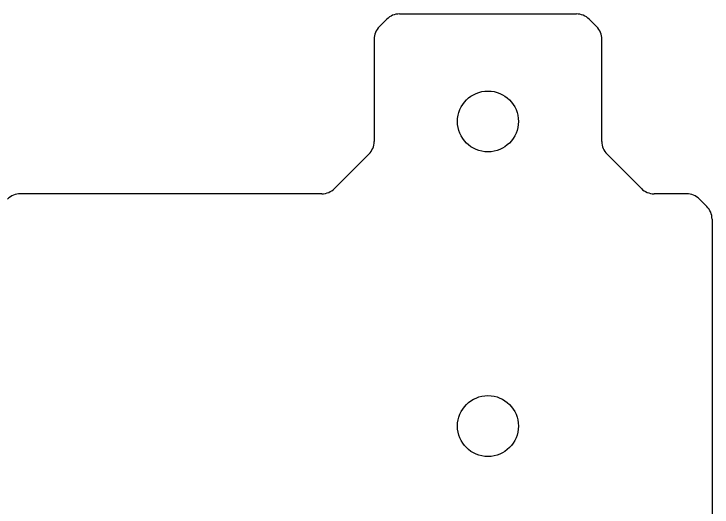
# Model space of a CAD drawing. Header units: millimetres. Extents: x -130 to 25, y -66 to 66.
# Drawn here: x -52.9 to 25, y 10.6 to 65.7 of the extents above; entities that cross this region are included whole.
import ezdxf

# ---------------------------------------------------------------- set-up
doc = ezdxf.new("R2010")
doc.units = ezdxf.units.MM

msp = doc.modelspace()

# ---------------------------------------------------------------- linework, layer by layer
at = {"color": 7, "linetype": 'Continuous', "lineweight": 25}
for p, q in [((-9.872, 65.675), (9.872, 65.675)), ((-11.286, 65.089), (-12.114, 64.261)), ((12.114, 64.261), (11.286, 65.089)), ((-12.7, 62.847), (-12.7, 51.433)), ((12.7, 51.433), (12.7, 62.847)), ((-13.286, 50.019), (-17.114, 46.191)), ((17.114, 46.191), (13.286, 50.019)), ((-18.528, 45.605), (-52.172, 45.605)), ((22.172, 45.605), (18.528, 45.605)), ((24.414, 44.191), (23.586, 45.019)), ((25, 42.777), (25, -62.847))]:
    msp.add_line(p, q, dxfattribs=at)
for centre in [(0, 53.675), (0, 19.675)]:
    msp.add_circle(centre, 3.4, dxfattribs=at)
for centre, start, end in [((-9.872, 63.675), 90, 135), ((9.872, 63.675), 45, 90), ((-10.7, 62.847), 135, 180), ((10.7, 62.847), 0, 45), ((-14.7, 51.433), 315, 0), ((14.7, 51.433), 180, 225), ((-18.528, 47.605), 270, 315), ((18.528, 47.605), 225, 270), ((-52.172, 43.605), 90, 135), ((22.172, 43.605), 45, 90), ((23, 42.777), 0, 45)]:
    msp.add_arc(centre, 2, start, end, dxfattribs=at)

doc.saveas('drawing.dxf')
